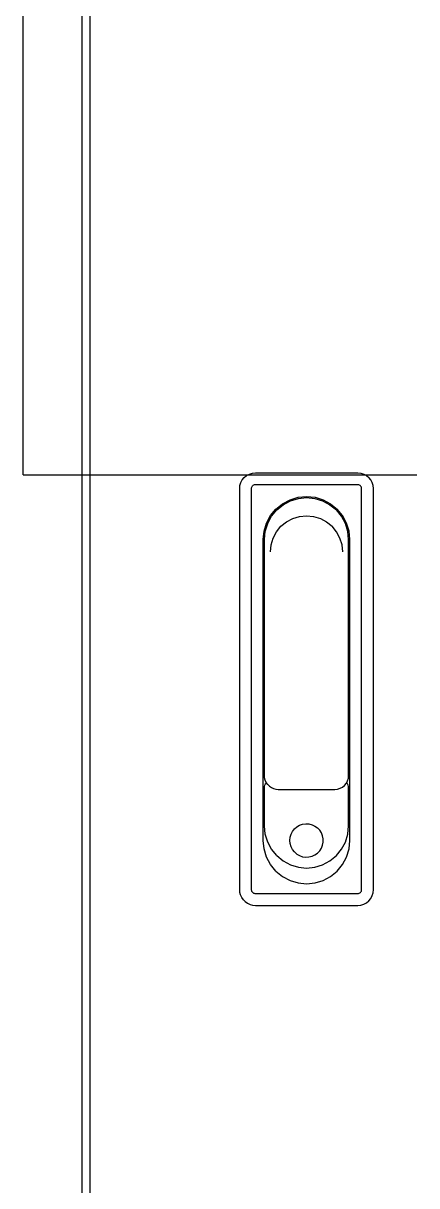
# Model space of a CAD drawing. Extents: x 151310 to 250336, y -70311 to -4848.
# Drawn here: x 224528.7 to 224605.5, y -24502.6 to -24275.6 of the extents above; entities that cross this region are included whole.
import ezdxf

# ---------------------------------------------------------------- set-up
doc = ezdxf.new("R2010")
doc.units = 0
doc.header["$LTSCALE"] = 300
doc.header["$MEASUREMENT"] = 0
doc.layers.add('1', color=7, linetype='CONTINUOUS')

msp = doc.modelspace()

# ---------------------------------------------------------------- linework, layer by layer
at = {"layer": '1'}
for p, q in [((224540.2, -24708.89), (224540.2, -24094.68)), ((224541.74, -24706.59), (224541.74, -24096.98)), ((224528.69, -24363.73), (224528.69, -24171.45)), ((224528.69, -24363.73), (224540.2, -24363.73)), ((224571.82, -24364.27), (224572.28, -24363.88)), ((224572.28, -24363.88), (224572.81, -24363.6)), ((224572.81, -24363.6), (224573.39, -24363.43)), ((224573.39, -24363.43), (224573.99, -24363.37)), ((224573.99, -24363.37), (224593.95, -24363.37)), ((224593.95, -24363.37), (224594.55, -24363.43)), ((224594.55, -24363.43), (224595.12, -24363.6)), ((224595.12, -24363.6), (224595.66, -24363.88)), ((224595.66, -24363.88), (224596.12, -24364.27)), ((224570.92, -24366.44), (224570.97, -24365.84)), ((224570.97, -24365.84), (224571.15, -24365.26)), ((224571.15, -24365.26), (224571.43, -24364.73)), ((224571.43, -24364.73), (224571.82, -24364.27)), ((224573.22, -24366.44), (224573.23, -24366.29)), ((224573.23, -24366.29), (224573.28, -24366.14)), ((224573.28, -24366.14), (224573.35, -24366.01)), ((224573.35, -24366.01), (224573.44, -24365.89)), ((224573.44, -24365.89), (224573.56, -24365.8)), ((224573.56, -24365.8), (224573.69, -24365.73)), ((224573.69, -24365.73), (224573.84, -24365.68)), ((224573.84, -24365.68), (224573.99, -24365.67)), ((224573.99, -24365.67), (224593.95, -24365.67)), ((224593.95, -24365.67), (224594.1, -24365.68)), ((224594.1, -24365.68), (224594.24, -24365.73)), ((224594.24, -24365.73), (224594.38, -24365.8)), ((224594.38, -24365.8), (224594.49, -24365.89)), ((224594.59, -24366.01), (224594.49, -24365.89)), ((224594.66, -24366.14), (224594.59, -24366.01)), ((224594.7, -24366.29), (224594.66, -24366.14)), ((224594.72, -24366.44), (224594.7, -24366.29)), ((224596.5, -24364.73), (224596.12, -24364.27)), ((224596.79, -24365.26), (224596.5, -24364.73)), ((224596.96, -24365.84), (224596.79, -24365.26)), ((224597.02, -24366.44), (224596.96, -24365.84)), ((224570.92, -24444.75), (224570.92, -24366.44)), ((224573.22, -24444.75), (224573.22, -24366.44)), ((224580.74, -24368.62), (224582.32, -24368.14)), ((224580.82, -24368.83), (224582.37, -24368.36)), ((224582.32, -24368.14), (224583.97, -24367.97)), ((224582.37, -24368.36), (224583.97, -24368.2)), ((224583.97, -24367.97), (224585.62, -24368.14)), ((224583.97, -24368.2), (224585.57, -24368.36)), ((224585.57, -24368.36), (224587.11, -24368.83)), ((224585.62, -24368.14), (224587.2, -24368.62)), ((224594.72, -24444.75), (224594.72, -24366.44)), ((224597.02, -24444.75), (224597.02, -24366.44)), ((224576.95, -24371.73), (224578, -24370.45)), ((224577.14, -24371.85), (224578.16, -24370.61)), ((224578, -24370.45), (224579.28, -24369.4)), ((224578.16, -24370.61), (224579.4, -24369.59)), ((224579.28, -24369.4), (224580.74, -24368.62)), ((224579.4, -24369.59), (224580.82, -24368.83)), ((224587.11, -24368.83), (224588.53, -24369.59)), ((224587.2, -24368.62), (224588.66, -24369.4)), ((224588.53, -24369.59), (224589.78, -24370.61)), ((224588.66, -24369.4), (224589.94, -24370.45)), ((224590.8, -24371.85), (224589.78, -24370.61)), ((224590.99, -24371.73), (224589.94, -24370.45)), ((224576.17, -24373.19), (224576.95, -24371.73)), ((224576.38, -24373.27), (224577.14, -24371.85)), ((224578.97, -24373.8), (224580.04, -24372.93)), ((224580.04, -24372.93), (224581.26, -24372.27)), ((224581.26, -24372.27), (224582.59, -24371.87)), ((224582.59, -24371.87), (224583.97, -24371.74)), ((224583.97, -24371.74), (224585.35, -24371.87)), ((224585.35, -24371.87), (224586.67, -24372.27)), ((224586.67, -24372.27), (224587.89, -24372.93)), ((224587.89, -24372.93), (224588.96, -24373.8)), ((224591.56, -24373.27), (224590.8, -24371.85)), ((224591.77, -24373.19), (224590.99, -24371.73)), ((224575.52, -24376.42), (224575.68, -24374.77)), ((224575.68, -24374.77), (224576.17, -24373.19)), ((224575.75, -24376.42), (224575.91, -24374.82)), ((224575.91, -24374.82), (224576.38, -24373.27)), ((224577.44, -24376.1), (224578.09, -24374.87)), ((224578.09, -24374.87), (224578.97, -24373.8)), ((224589.84, -24374.87), (224588.96, -24373.8)), ((224590.49, -24376.1), (224589.84, -24374.87)), ((224592.03, -24374.82), (224591.56, -24373.27)), ((224592.25, -24374.77), (224591.77, -24373.19)), ((224592.18, -24376.42), (224592.03, -24374.82)), ((224592.41, -24376.42), (224592.25, -24374.77)), ((224575.52, -24435.15), (224575.52, -24376.42)), ((224575.75, -24422.48), (224575.75, -24376.42)), ((224576.9, -24378.8), (224577.04, -24377.42)), ((224577.04, -24377.42), (224577.44, -24376.1)), ((224590.9, -24377.42), (224590.49, -24376.1)), ((224591.03, -24378.8), (224590.9, -24377.42)), ((224592.18, -24422.48), (224592.18, -24376.42)), ((224592.41, -24435.15), (224592.41, -24376.42)), ((224575.79, -24422.95), (224575.75, -24422.48)), ((224575.91, -24423.4), (224575.79, -24422.95)), ((224591.98, -24423.51), (224592.13, -24423.01)), ((224592.13, -24423.01), (224592.18, -24422.48)), ((224575.75, -24424.86), (224575.78, -24424.59)), ((224575.75, -24432.31), (224575.75, -24424.86)), ((224575.78, -24424.59), (224575.85, -24424.33)), ((224575.85, -24424.33), (224575.97, -24424.08)), ((224576.11, -24423.83), (224575.91, -24423.4)), ((224575.97, -24424.08), (224576.13, -24423.86)), ((224576.38, -24424.21), (224576.11, -24423.83)), ((224576.71, -24424.54), (224576.38, -24424.21)), ((224576.71, -24424.54), (224577.1, -24424.81)), ((224577.1, -24424.81), (224577.52, -24425.01)), ((224577.52, -24425.01), (224577.97, -24425.13)), ((224577.97, -24425.13), (224578.44, -24425.17)), ((224578.44, -24425.17), (224589.5, -24425.17)), ((224589.5, -24425.17), (224590.02, -24425.12)), ((224590.02, -24425.12), (224590.52, -24424.97)), ((224590.52, -24424.97), (224590.99, -24424.72)), ((224590.99, -24424.72), (224591.4, -24424.39)), ((224591.4, -24424.39), (224591.73, -24423.98)), ((224591.73, -24423.98), (224591.98, -24423.51)), ((224591.97, -24424.08), (224591.81, -24423.86)), ((224592.09, -24424.33), (224591.97, -24424.08)), ((224592.16, -24424.59), (224592.09, -24424.33)), ((224592.18, -24424.86), (224592.16, -24424.59)), ((224592.18, -24432.31), (224592.18, -24424.86)), ((224582.61, -24432.18), (224583.2, -24431.98)), ((224583.2, -24431.98), (224583.81, -24431.89)), ((224583.81, -24431.89), (224584.43, -24431.92)), ((224584.43, -24431.92), (224585.04, -24432.07)), ((224585.04, -24432.07), (224585.6, -24432.33)), ((224575.91, -24433.92), (224575.75, -24432.31)), ((224576.38, -24435.46), (224575.91, -24433.92)), ((224580.76, -24434.54), (224580.94, -24433.94)), ((224580.94, -24433.94), (224581.22, -24433.39)), ((224581.22, -24433.39), (224581.61, -24432.9)), ((224581.61, -24432.9), (224582.08, -24432.5)), ((224582.08, -24432.5), (224582.61, -24432.18)), ((224585.6, -24432.33), (224586.1, -24432.69)), ((224586.53, -24433.14), (224586.1, -24432.69)), ((224586.87, -24433.66), (224586.53, -24433.14)), ((224587.1, -24434.23), (224586.87, -24433.66)), ((224587.22, -24434.84), (224587.1, -24434.23)), ((224591.56, -24435.46), (224592.03, -24433.92)), ((224592.03, -24433.92), (224592.18, -24432.31)), ((224575.68, -24436.8), (224575.52, -24435.15)), ((224577.14, -24436.88), (224576.38, -24435.46)), ((224580.7, -24435.15), (224580.76, -24434.54)), ((224580.76, -24435.77), (224580.7, -24435.15)), ((224580.94, -24436.37), (224580.76, -24435.77)), ((224581.22, -24436.92), (224580.94, -24436.37)), ((224586.53, -24437.17), (224586.87, -24436.65)), ((224586.87, -24436.65), (224587.1, -24436.07)), ((224587.1, -24436.07), (224587.22, -24435.46)), ((224587.22, -24435.46), (224587.22, -24434.84)), ((224590.8, -24436.88), (224591.56, -24435.46)), ((224592.25, -24436.8), (224592.41, -24435.15)), ((224576.17, -24438.39), (224575.68, -24436.8)), ((224576.95, -24439.85), (224576.17, -24438.39)), ((224578.16, -24438.12), (224577.14, -24436.88)), ((224578.16, -24438.12), (224579.4, -24439.14)), ((224581.61, -24437.4), (224581.22, -24436.92)), ((224581.61, -24437.4), (224582.08, -24437.81)), ((224582.08, -24437.81), (224582.61, -24438.12)), ((224582.61, -24438.12), (224583.2, -24438.32)), ((224583.2, -24438.32), (224583.81, -24438.41)), ((224583.81, -24438.41), (224584.43, -24438.38)), ((224584.43, -24438.38), (224585.04, -24438.24)), ((224585.04, -24438.24), (224585.6, -24437.98)), ((224585.6, -24437.98), (224586.1, -24437.62)), ((224586.1, -24437.62), (224586.53, -24437.17)), ((224588.53, -24439.14), (224589.78, -24438.12)), ((224589.78, -24438.12), (224590.8, -24436.88)), ((224590.99, -24439.85), (224591.77, -24438.39)), ((224591.77, -24438.39), (224592.25, -24436.8)), ((224578, -24441.12), (224576.95, -24439.85)), ((224578, -24441.12), (224579.28, -24442.18)), ((224579.4, -24439.14), (224580.82, -24439.9)), ((224580.82, -24439.9), (224582.37, -24440.37)), ((224582.37, -24440.37), (224583.97, -24440.53)), ((224583.97, -24440.53), (224585.57, -24440.37)), ((224585.57, -24440.37), (224587.11, -24439.9)), ((224587.11, -24439.9), (224588.53, -24439.14)), ((224588.66, -24442.18), (224589.94, -24441.12)), ((224589.94, -24441.12), (224590.99, -24439.85)), ((224579.28, -24442.18), (224580.74, -24442.96)), ((224580.74, -24442.96), (224582.32, -24443.44)), ((224582.32, -24443.44), (224583.97, -24443.6)), ((224583.97, -24443.6), (224585.62, -24443.44)), ((224585.62, -24443.44), (224587.2, -24442.96)), ((224587.2, -24442.96), (224588.66, -24442.18)), ((224570.96, -24445.28), (224570.92, -24444.75)), ((224571.1, -24445.8), (224570.96, -24445.28)), ((224573.23, -24444.88), (224573.22, -24444.75)), ((224573.27, -24445.01), (224573.23, -24444.88)), ((224573.32, -24445.13), (224573.27, -24445.01)), ((224573.4, -24445.24), (224573.32, -24445.13)), ((224573.49, -24445.34), (224573.4, -24445.24)), ((224573.49, -24445.34), (224573.6, -24445.42)), ((224573.6, -24445.42), (224573.72, -24445.47)), ((224573.72, -24445.47), (224573.85, -24445.51)), ((224573.85, -24445.51), (224573.99, -24445.52)), ((224573.99, -24445.52), (224593.95, -24445.52)), ((224593.95, -24445.52), (224594.1, -24445.5)), ((224594.1, -24445.5), (224594.24, -24445.46)), ((224594.24, -24445.46), (224594.38, -24445.39)), ((224594.38, -24445.39), (224594.49, -24445.29)), ((224594.49, -24445.29), (224594.59, -24445.18)), ((224594.59, -24445.18), (224594.66, -24445.04)), ((224594.66, -24445.04), (224594.7, -24444.9)), ((224594.7, -24444.9), (224594.72, -24444.75)), ((224596.79, -24445.93), (224596.96, -24445.35)), ((224596.96, -24445.35), (224597.02, -24444.75)), ((224571.33, -24446.29), (224571.1, -24445.8)), ((224571.63, -24446.72), (224571.33, -24446.29)), ((224572.01, -24447.1), (224571.63, -24446.72)), ((224572.01, -24447.1), (224572.45, -24447.41)), ((224572.45, -24447.41), (224572.94, -24447.64)), ((224572.94, -24447.64), (224573.45, -24447.77)), ((224573.45, -24447.77), (224573.99, -24447.82)), ((224573.99, -24447.82), (224593.95, -24447.82)), ((224593.95, -24447.82), (224594.55, -24447.76)), ((224594.55, -24447.76), (224595.12, -24447.59)), ((224595.12, -24447.59), (224595.66, -24447.3)), ((224595.66, -24447.3), (224596.12, -24446.92)), ((224596.12, -24446.92), (224596.5, -24446.46)), ((224596.5, -24446.46), (224596.79, -24445.93))]:
    msp.add_line(p, q, dxfattribs=at)
at = {"layer": '1', "ltscale": 0.5}
msp.add_line((224540.2, -24363.73), (224605.47, -24363.73), dxfattribs=at)

doc.saveas('drawing.dxf')
